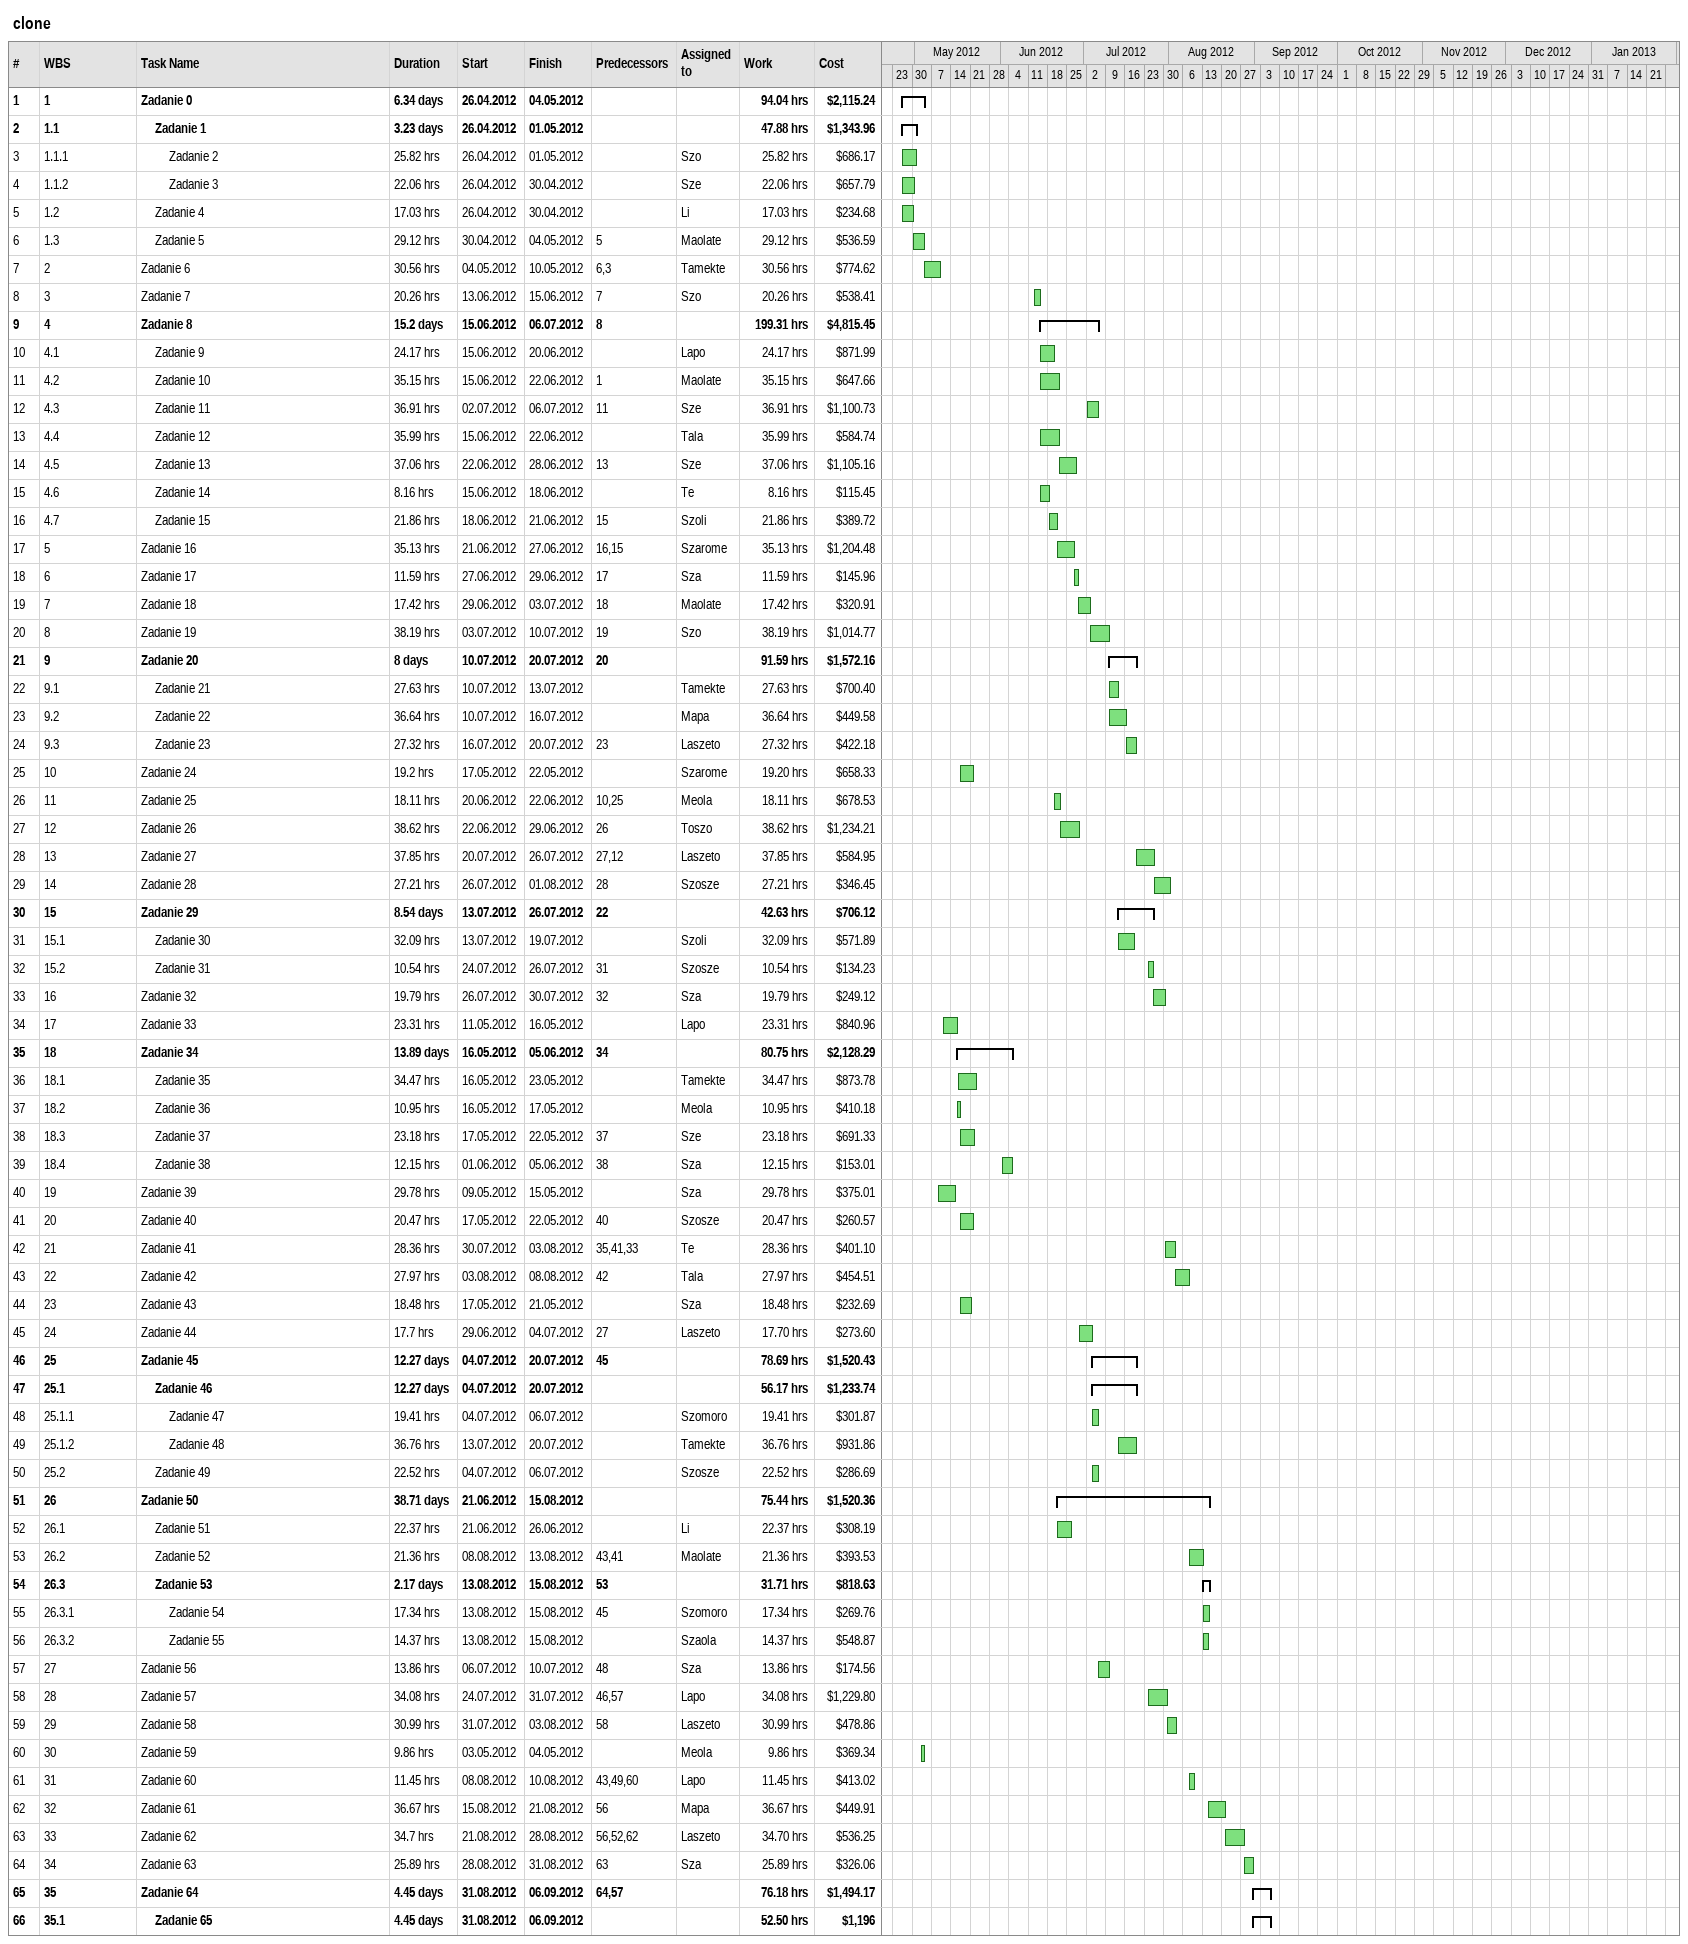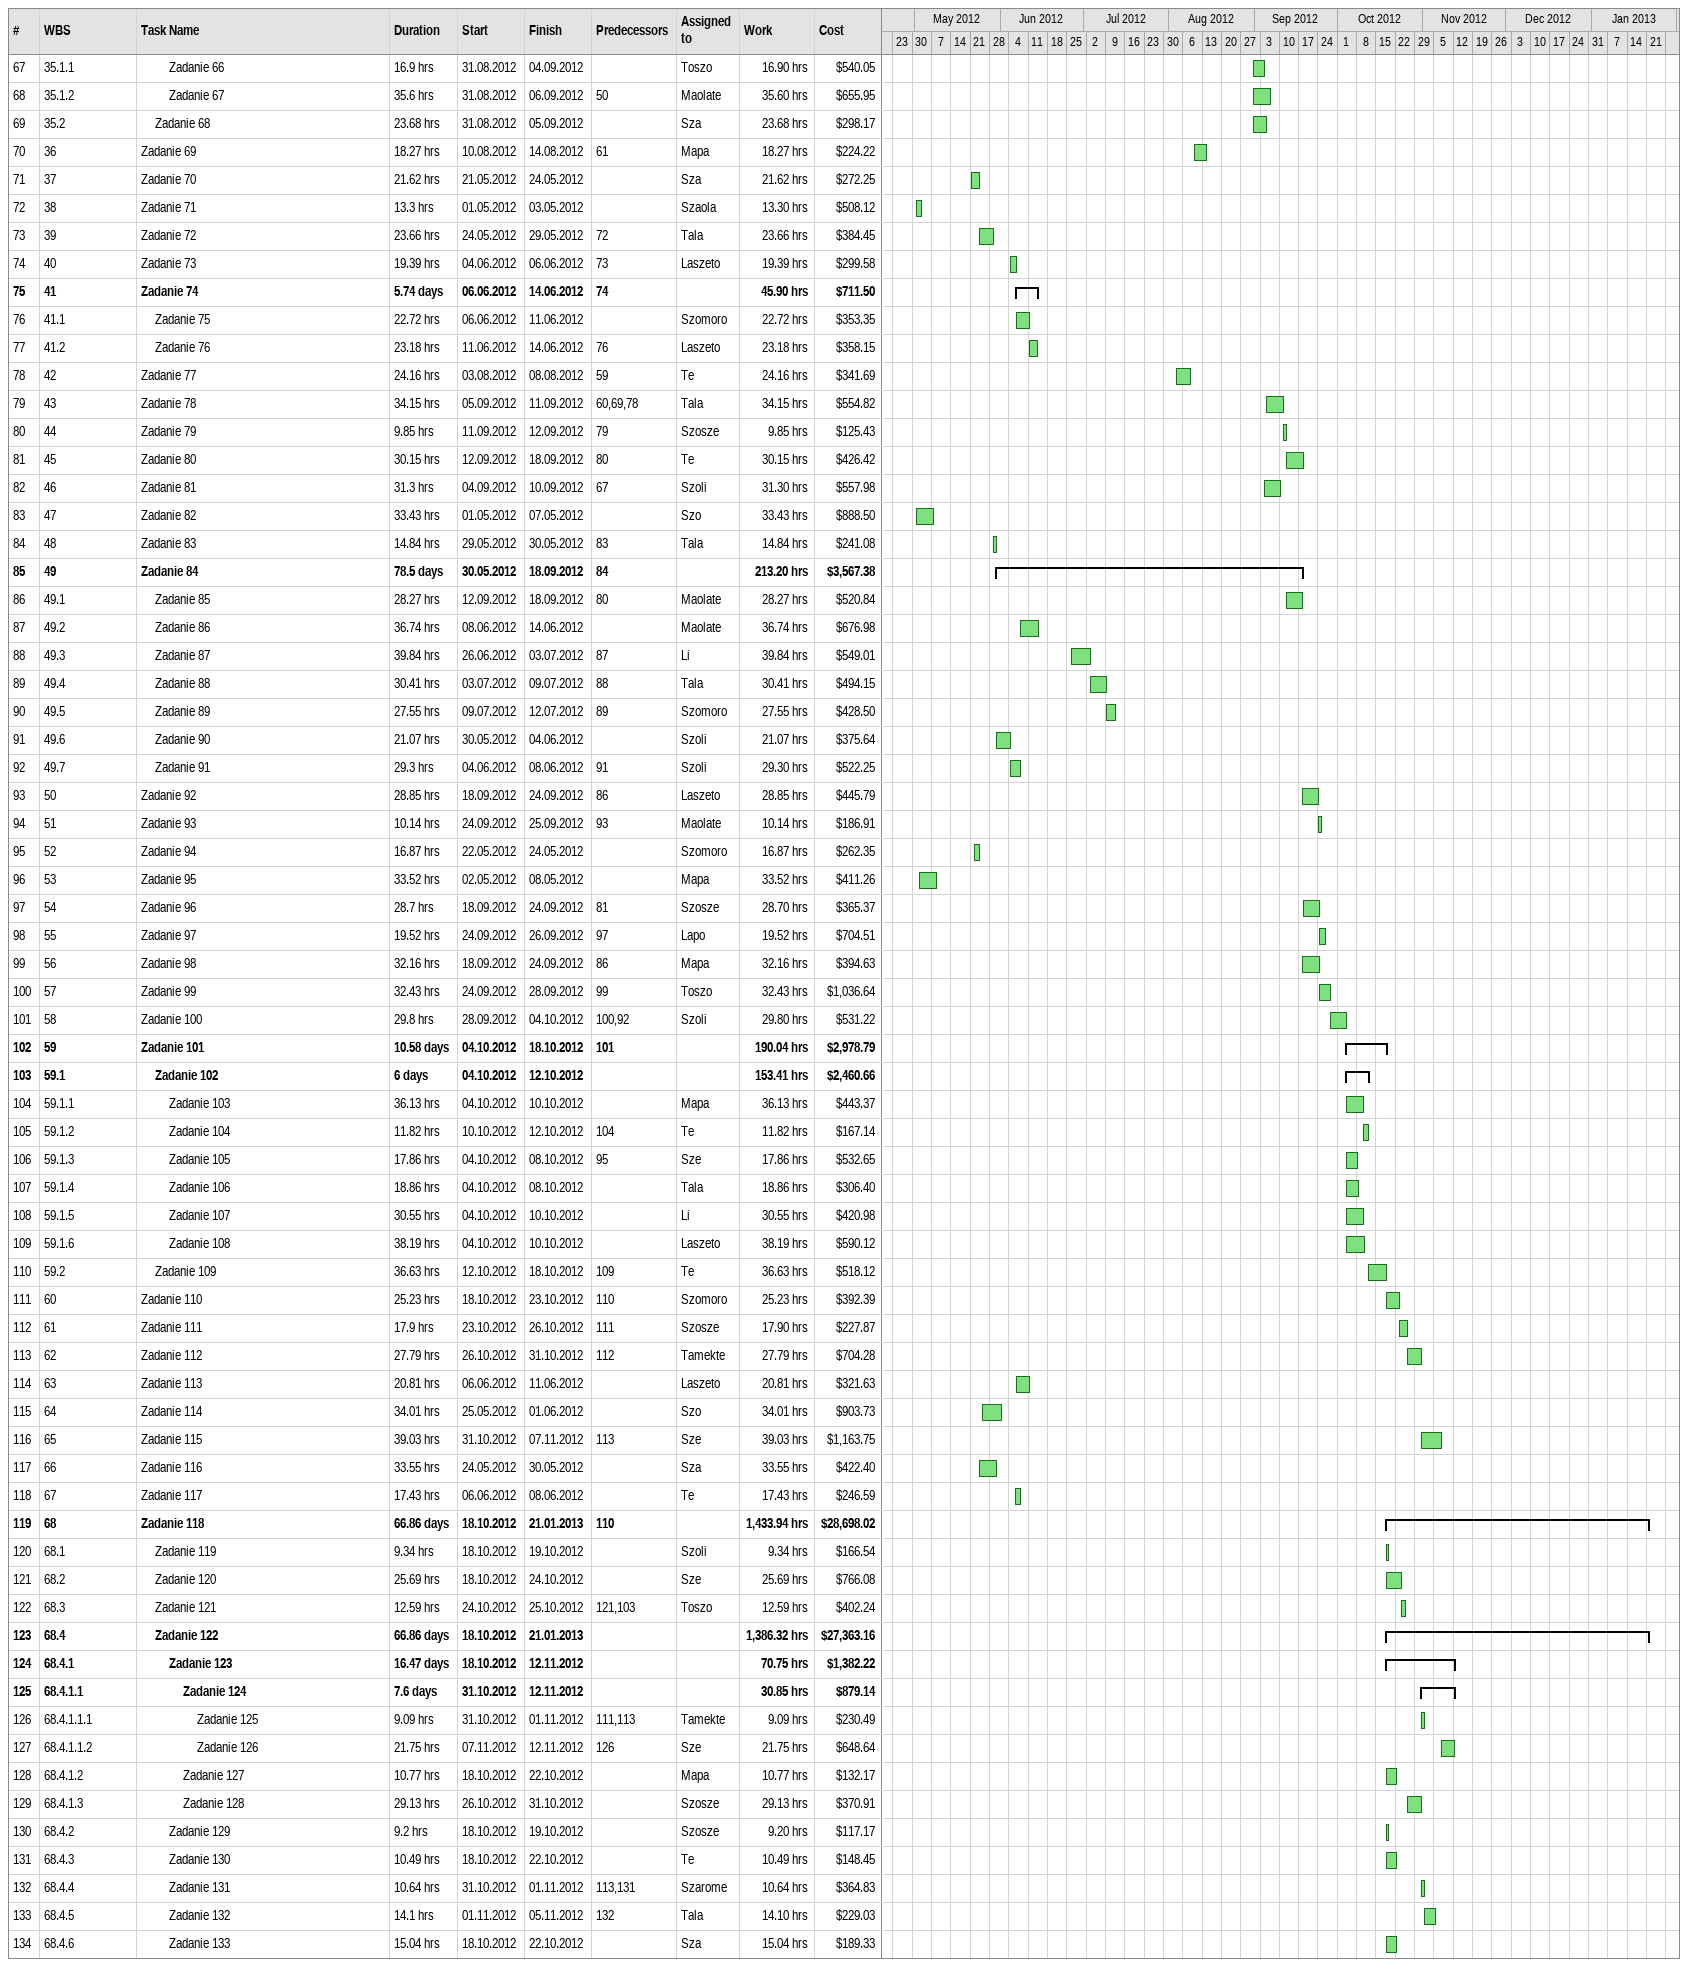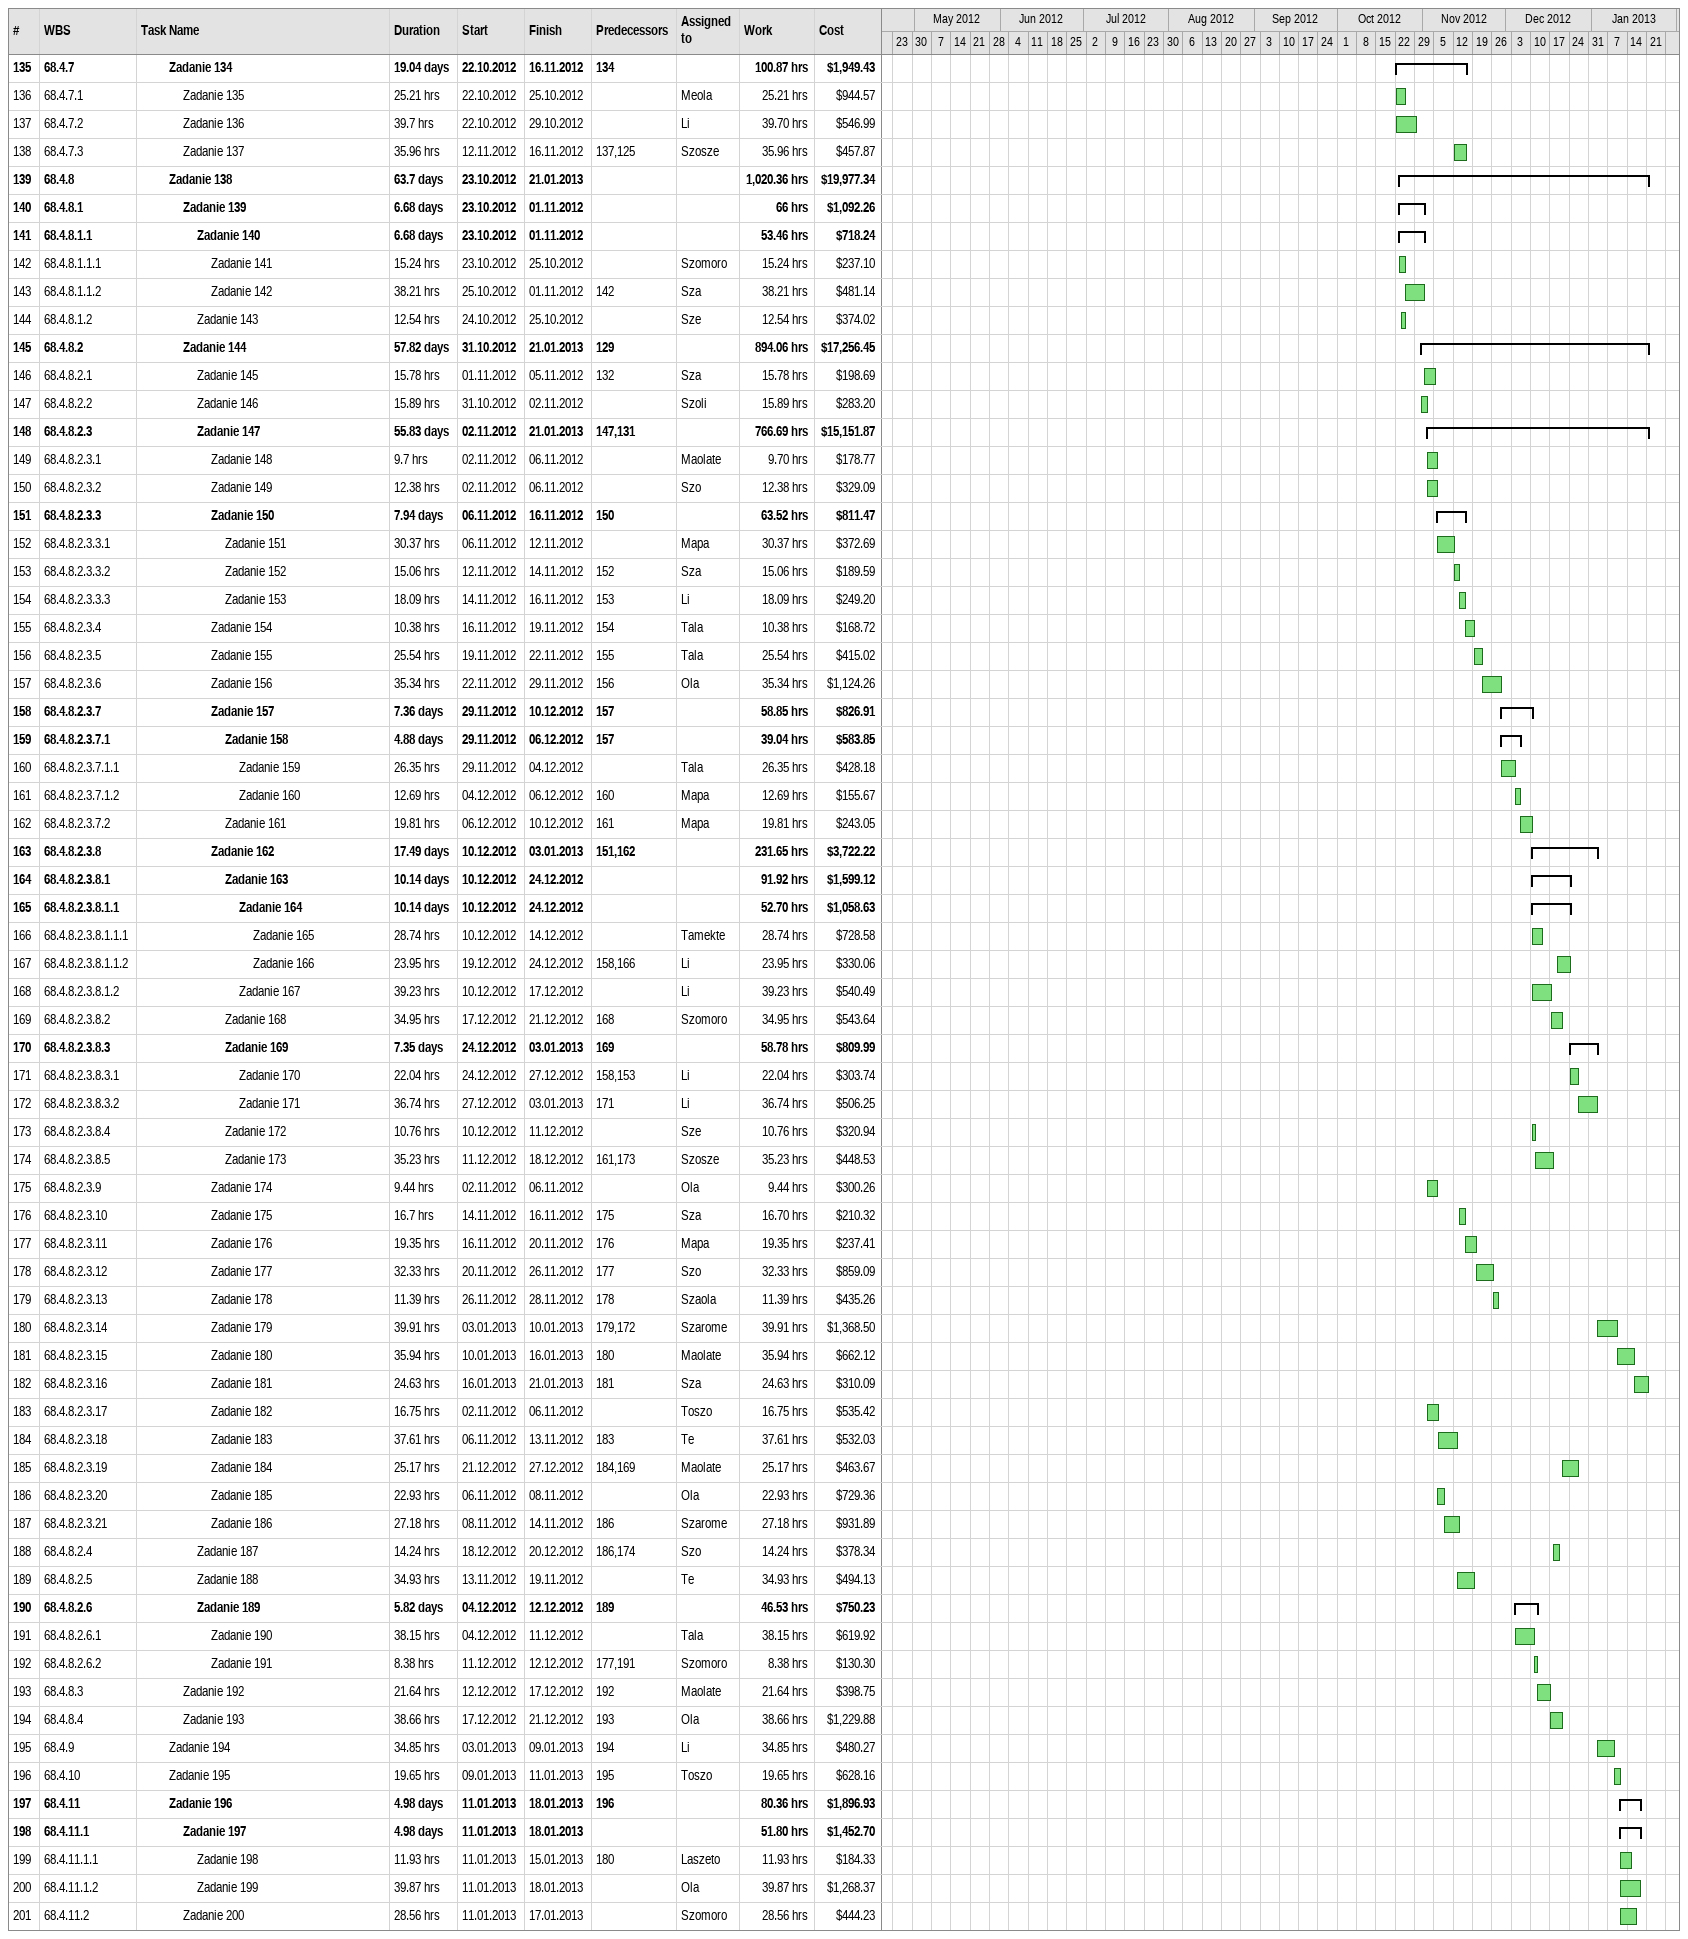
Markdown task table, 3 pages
clone

| ID | WBS | Task | Duration | Start | Finish | Predecessors | Resources | Work (h) | Cost ($) |
|---|---|---|---|---|---|---|---|---|---|
| 1 | 1 | **Zadanie 0** | 6.34d | 2012-04-26 | 2012-05-04 |  |  | 94.04 | 2115.24 |
| 2 | 1.1 | **Zadanie 1** | 3.23d | 2012-04-26 | 2012-05-01 |  |  | 47.88 | 1343.96 |
| 3 | 1.1.1 | Zadanie 2 | 25.82h | 2012-04-26 | 2012-05-01 |  | Szo | 25.82 | 686.17 |
| 4 | 1.1.2 | Zadanie 3 | 22.06h | 2012-04-26 | 2012-04-30 |  | Sze | 22.06 | 657.79 |
| 5 | 1.2 | Zadanie 4 | 17.03h | 2012-04-26 | 2012-04-30 |  | Li | 17.03 | 234.68 |
| 6 | 1.3 | Zadanie 5 | 29.12h | 2012-04-30 | 2012-05-04 | 5 | Maolate | 29.12 | 536.59 |
| 7 | 2 | Zadanie 6 | 30.56h | 2012-05-04 | 2012-05-10 | 6, 3 | Tamekte | 30.56 | 774.62 |
| 8 | 3 | Zadanie 7 | 20.26h | 2012-06-13 | 2012-06-15 | 7 | Szo | 20.26 | 538.41 |
| 9 | 4 | **Zadanie 8** | 15.2d | 2012-06-15 | 2012-07-06 | 8 |  | 199.31 | 4815.45 |
| 10 | 4.1 | Zadanie 9 | 24.17h | 2012-06-15 | 2012-06-20 |  | Lapo | 24.17 | 871.99 |
| 11 | 4.2 | Zadanie 10 | 35.15h | 2012-06-15 | 2012-06-22 | 1 | Maolate | 35.15 | 647.66 |
| 12 | 4.3 | Zadanie 11 | 36.91h | 2012-07-02 | 2012-07-06 | 11 | Sze | 36.91 | 1100.73 |
| 13 | 4.4 | Zadanie 12 | 35.99h | 2012-06-15 | 2012-06-22 |  | Tala | 35.99 | 584.74 |
| 14 | 4.5 | Zadanie 13 | 37.06h | 2012-06-22 | 2012-06-28 | 13 | Sze | 37.06 | 1105.16 |
| 15 | 4.6 | Zadanie 14 | 8.16h | 2012-06-15 | 2012-06-18 |  | Te | 8.16 | 115.45 |
| 16 | 4.7 | Zadanie 15 | 21.86h | 2012-06-18 | 2012-06-21 | 15 | Szoli | 21.86 | 389.72 |
| 17 | 5 | Zadanie 16 | 35.13h | 2012-06-21 | 2012-06-27 | 16, 15 | Szarome | 35.13 | 1204.48 |
| 18 | 6 | Zadanie 17 | 11.59h | 2012-06-27 | 2012-06-29 | 17 | Sza | 11.59 | 145.96 |
| 19 | 7 | Zadanie 18 | 17.42h | 2012-06-29 | 2012-07-03 | 18 | Maolate | 17.42 | 320.91 |
| 20 | 8 | Zadanie 19 | 38.19h | 2012-07-03 | 2012-07-10 | 19 | Szo | 38.19 | 1014.77 |
| 21 | 9 | **Zadanie 20** | 8d | 2012-07-10 | 2012-07-20 | 20 |  | 91.59 | 1572.16 |
| 22 | 9.1 | Zadanie 21 | 27.63h | 2012-07-10 | 2012-07-13 |  | Tamekte | 27.63 | 700.40 |
| 23 | 9.2 | Zadanie 22 | 36.64h | 2012-07-10 | 2012-07-16 |  | Mapa | 36.64 | 449.58 |
| 24 | 9.3 | Zadanie 23 | 27.32h | 2012-07-16 | 2012-07-20 | 23 | Laszeto | 27.32 | 422.18 |
| 25 | 10 | Zadanie 24 | 19.2h | 2012-05-17 | 2012-05-22 |  | Szarome | 19.20 | 658.33 |
| 26 | 11 | Zadanie 25 | 18.11h | 2012-06-20 | 2012-06-22 | 10, 25 | Meola | 18.11 | 678.53 |
| 27 | 12 | Zadanie 26 | 38.62h | 2012-06-22 | 2012-06-29 | 26 | Toszo | 38.62 | 1234.21 |
| 28 | 13 | Zadanie 27 | 37.85h | 2012-07-20 | 2012-07-26 | 27, 12 | Laszeto | 37.85 | 584.95 |
| 29 | 14 | Zadanie 28 | 27.21h | 2012-07-26 | 2012-08-01 | 28 | Szosze | 27.21 | 346.45 |
| 30 | 15 | **Zadanie 29** | 8.54d | 2012-07-13 | 2012-07-26 | 22 |  | 42.63 | 706.12 |
| 31 | 15.1 | Zadanie 30 | 32.09h | 2012-07-13 | 2012-07-19 |  | Szoli | 32.09 | 571.89 |
| 32 | 15.2 | Zadanie 31 | 10.54h | 2012-07-24 | 2012-07-26 | 31 | Szosze | 10.54 | 134.23 |
| 33 | 16 | Zadanie 32 | 19.79h | 2012-07-26 | 2012-07-30 | 32 | Sza | 19.79 | 249.12 |
| 34 | 17 | Zadanie 33 | 23.31h | 2012-05-11 | 2012-05-16 |  | Lapo | 23.31 | 840.96 |
| 35 | 18 | **Zadanie 34** | 13.89d | 2012-05-16 | 2012-06-05 | 34 |  | 80.75 | 2128.29 |
| 36 | 18.1 | Zadanie 35 | 34.47h | 2012-05-16 | 2012-05-23 |  | Tamekte | 34.47 | 873.78 |
| 37 | 18.2 | Zadanie 36 | 10.95h | 2012-05-16 | 2012-05-17 |  | Meola | 10.95 | 410.18 |
| 38 | 18.3 | Zadanie 37 | 23.18h | 2012-05-17 | 2012-05-22 | 37 | Sze | 23.18 | 691.33 |
| 39 | 18.4 | Zadanie 38 | 12.15h | 2012-06-01 | 2012-06-05 | 38 | Sza | 12.15 | 153.01 |
| 40 | 19 | Zadanie 39 | 29.78h | 2012-05-09 | 2012-05-15 |  | Sza | 29.78 | 375.01 |
| 41 | 20 | Zadanie 40 | 20.47h | 2012-05-17 | 2012-05-22 | 40 | Szosze | 20.47 | 260.57 |
| 42 | 21 | Zadanie 41 | 28.36h | 2012-07-30 | 2012-08-03 | 35, 41, 33 | Te | 28.36 | 401.10 |
| 43 | 22 | Zadanie 42 | 27.97h | 2012-08-03 | 2012-08-08 | 42 | Tala | 27.97 | 454.51 |
| 44 | 23 | Zadanie 43 | 18.48h | 2012-05-17 | 2012-05-21 |  | Sza | 18.48 | 232.69 |
| 45 | 24 | Zadanie 44 | 17.7h | 2012-06-29 | 2012-07-04 | 27 | Laszeto | 17.70 | 273.60 |
| 46 | 25 | **Zadanie 45** | 12.27d | 2012-07-04 | 2012-07-20 | 45 |  | 78.69 | 1520.43 |
| 47 | 25.1 | **Zadanie 46** | 12.27d | 2012-07-04 | 2012-07-20 |  |  | 56.17 | 1233.74 |
| 48 | 25.1.1 | Zadanie 47 | 19.41h | 2012-07-04 | 2012-07-06 |  | Szomoro | 19.41 | 301.87 |
| 49 | 25.1.2 | Zadanie 48 | 36.76h | 2012-07-13 | 2012-07-20 |  | Tamekte | 36.76 | 931.86 |
| 50 | 25.2 | Zadanie 49 | 22.52h | 2012-07-04 | 2012-07-06 |  | Szosze | 22.52 | 286.69 |
| 51 | 26 | **Zadanie 50** | 38.71d | 2012-06-21 | 2012-08-15 |  |  | 75.44 | 1520.36 |
| 52 | 26.1 | Zadanie 51 | 22.37h | 2012-06-21 | 2012-06-26 |  | Li | 22.37 | 308.19 |
| 53 | 26.2 | Zadanie 52 | 21.36h | 2012-08-08 | 2012-08-13 | 43, 41 | Maolate | 21.36 | 393.53 |
| 54 | 26.3 | **Zadanie 53** | 2.17d | 2012-08-13 | 2012-08-15 | 53 |  | 31.71 | 818.63 |
| 55 | 26.3.1 | Zadanie 54 | 17.34h | 2012-08-13 | 2012-08-15 | 45 | Szomoro | 17.34 | 269.76 |
| 56 | 26.3.2 | Zadanie 55 | 14.37h | 2012-08-13 | 2012-08-15 |  | Szaola | 14.37 | 548.87 |
| 57 | 27 | Zadanie 56 | 13.86h | 2012-07-06 | 2012-07-10 | 48 | Sza | 13.86 | 174.56 |
| 58 | 28 | Zadanie 57 | 34.08h | 2012-07-24 | 2012-07-31 | 46, 57 | Lapo | 34.08 | 1229.80 |
| 59 | 29 | Zadanie 58 | 30.99h | 2012-07-31 | 2012-08-03 | 58 | Laszeto | 30.99 | 478.86 |
| 60 | 30 | Zadanie 59 | 9.86h | 2012-05-03 | 2012-05-04 |  | Meola | 9.86 | 369.34 |
| 61 | 31 | Zadanie 60 | 11.45h | 2012-08-08 | 2012-08-10 | 43, 49, 60 | Lapo | 11.45 | 413.02 |
| 62 | 32 | Zadanie 61 | 36.67h | 2012-08-15 | 2012-08-21 | 56 | Mapa | 36.67 | 449.91 |
| 63 | 33 | Zadanie 62 | 34.7h | 2012-08-21 | 2012-08-28 | 56, 52, 62 | Laszeto | 34.70 | 536.25 |
| 64 | 34 | Zadanie 63 | 25.89h | 2012-08-28 | 2012-08-31 | 63 | Sza | 25.89 | 326.06 |
| 65 | 35 | **Zadanie 64** | 4.45d | 2012-08-31 | 2012-09-06 | 64, 57 |  | 76.18 | 1494.17 |
| 66 | 35.1 | **Zadanie 65** | 4.45d | 2012-08-31 | 2012-09-06 |  |  | 52.50 | 1196 |
| 67 | 35.1.1 | Zadanie 66 | 16.9h | 2012-08-31 | 2012-09-04 |  | Toszo | 16.90 | 540.05 |
| 68 | 35.1.2 | Zadanie 67 | 35.6h | 2012-08-31 | 2012-09-06 | 50 | Maolate | 35.60 | 655.95 |
| 69 | 35.2 | Zadanie 68 | 23.68h | 2012-08-31 | 2012-09-05 |  | Sza | 23.68 | 298.17 |
| 70 | 36 | Zadanie 69 | 18.27h | 2012-08-10 | 2012-08-14 | 61 | Mapa | 18.27 | 224.22 |
| 71 | 37 | Zadanie 70 | 21.62h | 2012-05-21 | 2012-05-24 |  | Sza | 21.62 | 272.25 |
| 72 | 38 | Zadanie 71 | 13.3h | 2012-05-01 | 2012-05-03 |  | Szaola | 13.30 | 508.12 |
| 73 | 39 | Zadanie 72 | 23.66h | 2012-05-24 | 2012-05-29 | 72 | Tala | 23.66 | 384.45 |
| 74 | 40 | Zadanie 73 | 19.39h | 2012-06-04 | 2012-06-06 | 73 | Laszeto | 19.39 | 299.58 |
| 75 | 41 | **Zadanie 74** | 5.74d | 2012-06-06 | 2012-06-14 | 74 |  | 45.90 | 711.50 |
| 76 | 41.1 | Zadanie 75 | 22.72h | 2012-06-06 | 2012-06-11 |  | Szomoro | 22.72 | 353.35 |
| 77 | 41.2 | Zadanie 76 | 23.18h | 2012-06-11 | 2012-06-14 | 76 | Laszeto | 23.18 | 358.15 |
| 78 | 42 | Zadanie 77 | 24.16h | 2012-08-03 | 2012-08-08 | 59 | Te | 24.16 | 341.69 |
| 79 | 43 | Zadanie 78 | 34.15h | 2012-09-05 | 2012-09-11 | 60, 69, 78 | Tala | 34.15 | 554.82 |
| 80 | 44 | Zadanie 79 | 9.85h | 2012-09-11 | 2012-09-12 | 79 | Szosze | 9.85 | 125.43 |
| 81 | 45 | Zadanie 80 | 30.15h | 2012-09-12 | 2012-09-18 | 80 | Te | 30.15 | 426.42 |
| 82 | 46 | Zadanie 81 | 31.3h | 2012-09-04 | 2012-09-10 | 67 | Szoli | 31.30 | 557.98 |
| 83 | 47 | Zadanie 82 | 33.43h | 2012-05-01 | 2012-05-07 |  | Szo | 33.43 | 888.50 |
| 84 | 48 | Zadanie 83 | 14.84h | 2012-05-29 | 2012-05-30 | 83 | Tala | 14.84 | 241.08 |
| 85 | 49 | **Zadanie 84** | 78.5d | 2012-05-30 | 2012-09-18 | 84 |  | 213.20 | 3567.38 |
| 86 | 49.1 | Zadanie 85 | 28.27h | 2012-09-12 | 2012-09-18 | 80 | Maolate | 28.27 | 520.84 |
| 87 | 49.2 | Zadanie 86 | 36.74h | 2012-06-08 | 2012-06-14 |  | Maolate | 36.74 | 676.98 |
| 88 | 49.3 | Zadanie 87 | 39.84h | 2012-06-26 | 2012-07-03 | 87 | Li | 39.84 | 549.01 |
| 89 | 49.4 | Zadanie 88 | 30.41h | 2012-07-03 | 2012-07-09 | 88 | Tala | 30.41 | 494.15 |
| 90 | 49.5 | Zadanie 89 | 27.55h | 2012-07-09 | 2012-07-12 | 89 | Szomoro | 27.55 | 428.50 |
| 91 | 49.6 | Zadanie 90 | 21.07h | 2012-05-30 | 2012-06-04 |  | Szoli | 21.07 | 375.64 |
| 92 | 49.7 | Zadanie 91 | 29.3h | 2012-06-04 | 2012-06-08 | 91 | Szoli | 29.30 | 522.25 |
| 93 | 50 | Zadanie 92 | 28.85h | 2012-09-18 | 2012-09-24 | 86 | Laszeto | 28.85 | 445.79 |
| 94 | 51 | Zadanie 93 | 10.14h | 2012-09-24 | 2012-09-25 | 93 | Maolate | 10.14 | 186.91 |
| 95 | 52 | Zadanie 94 | 16.87h | 2012-05-22 | 2012-05-24 |  | Szomoro | 16.87 | 262.35 |
| 96 | 53 | Zadanie 95 | 33.52h | 2012-05-02 | 2012-05-08 |  | Mapa | 33.52 | 411.26 |
| 97 | 54 | Zadanie 96 | 28.7h | 2012-09-18 | 2012-09-24 | 81 | Szosze | 28.70 | 365.37 |
| 98 | 55 | Zadanie 97 | 19.52h | 2012-09-24 | 2012-09-26 | 97 | Lapo | 19.52 | 704.51 |
| 99 | 56 | Zadanie 98 | 32.16h | 2012-09-18 | 2012-09-24 | 86 | Mapa | 32.16 | 394.63 |
| 100 | 57 | Zadanie 99 | 32.43h | 2012-09-24 | 2012-09-28 | 99 | Toszo | 32.43 | 1036.64 |
| 101 | 58 | Zadanie 100 | 29.8h | 2012-09-28 | 2012-10-04 | 100, 92 | Szoli | 29.80 | 531.22 |
| 102 | 59 | **Zadanie 101** | 10.58d | 2012-10-04 | 2012-10-18 | 101 |  | 190.04 | 2978.79 |
| 103 | 59.1 | **Zadanie 102** | 6d | 2012-10-04 | 2012-10-12 |  |  | 153.41 | 2460.66 |
| 104 | 59.1.1 | Zadanie 103 | 36.13h | 2012-10-04 | 2012-10-10 |  | Mapa | 36.13 | 443.37 |
| 105 | 59.1.2 | Zadanie 104 | 11.82h | 2012-10-10 | 2012-10-12 | 104 | Te | 11.82 | 167.14 |
| 106 | 59.1.3 | Zadanie 105 | 17.86h | 2012-10-04 | 2012-10-08 | 95 | Sze | 17.86 | 532.65 |
| 107 | 59.1.4 | Zadanie 106 | 18.86h | 2012-10-04 | 2012-10-08 |  | Tala | 18.86 | 306.40 |
| 108 | 59.1.5 | Zadanie 107 | 30.55h | 2012-10-04 | 2012-10-10 |  | Li | 30.55 | 420.98 |
| 109 | 59.1.6 | Zadanie 108 | 38.19h | 2012-10-04 | 2012-10-10 |  | Laszeto | 38.19 | 590.12 |
| 110 | 59.2 | Zadanie 109 | 36.63h | 2012-10-12 | 2012-10-18 | 109 | Te | 36.63 | 518.12 |
| 111 | 60 | Zadanie 110 | 25.23h | 2012-10-18 | 2012-10-23 | 110 | Szomoro | 25.23 | 392.39 |
| 112 | 61 | Zadanie 111 | 17.9h | 2012-10-23 | 2012-10-26 | 111 | Szosze | 17.90 | 227.87 |
| 113 | 62 | Zadanie 112 | 27.79h | 2012-10-26 | 2012-10-31 | 112 | Tamekte | 27.79 | 704.28 |
| 114 | 63 | Zadanie 113 | 20.81h | 2012-06-06 | 2012-06-11 |  | Laszeto | 20.81 | 321.63 |
| 115 | 64 | Zadanie 114 | 34.01h | 2012-05-25 | 2012-06-01 |  | Szo | 34.01 | 903.73 |
| 116 | 65 | Zadanie 115 | 39.03h | 2012-10-31 | 2012-11-07 | 113 | Sze | 39.03 | 1163.75 |
| 117 | 66 | Zadanie 116 | 33.55h | 2012-05-24 | 2012-05-30 |  | Sza | 33.55 | 422.40 |
| 118 | 67 | Zadanie 117 | 17.43h | 2012-06-06 | 2012-06-08 |  | Te | 17.43 | 246.59 |
| 119 | 68 | **Zadanie 118** | 66.86d | 2012-10-18 | 2013-01-21 | 110 |  | 1433.94 | 28698.02 |
| 120 | 68.1 | Zadanie 119 | 9.34h | 2012-10-18 | 2012-10-19 |  | Szoli | 9.34 | 166.54 |
| 121 | 68.2 | Zadanie 120 | 25.69h | 2012-10-18 | 2012-10-24 |  | Sze | 25.69 | 766.08 |
| 122 | 68.3 | Zadanie 121 | 12.59h | 2012-10-24 | 2012-10-25 | 121, 103 | Toszo | 12.59 | 402.24 |
| 123 | 68.4 | **Zadanie 122** | 66.86d | 2012-10-18 | 2013-01-21 |  |  | 1386.32 | 27363.16 |
| 124 | 68.4.1 | **Zadanie 123** | 16.47d | 2012-10-18 | 2012-11-12 |  |  | 70.75 | 1382.22 |
| 125 | 68.4.1.1 | **Zadanie 124** | 7.6d | 2012-10-31 | 2012-11-12 |  |  | 30.85 | 879.14 |
| 126 | 68.4.1.1.1 | Zadanie 125 | 9.09h | 2012-10-31 | 2012-11-01 | 111, 113 | Tamekte | 9.09 | 230.49 |
| 127 | 68.4.1.1.2 | Zadanie 126 | 21.75h | 2012-11-07 | 2012-11-12 | 126 | Sze | 21.75 | 648.64 |
| 128 | 68.4.1.2 | Zadanie 127 | 10.77h | 2012-10-18 | 2012-10-22 |  | Mapa | 10.77 | 132.17 |
| 129 | 68.4.1.3 | Zadanie 128 | 29.13h | 2012-10-26 | 2012-10-31 |  | Szosze | 29.13 | 370.91 |
| 130 | 68.4.2 | Zadanie 129 | 9.2h | 2012-10-18 | 2012-10-19 |  | Szosze | 9.20 | 117.17 |
| 131 | 68.4.3 | Zadanie 130 | 10.49h | 2012-10-18 | 2012-10-22 |  | Te | 10.49 | 148.45 |
| 132 | 68.4.4 | Zadanie 131 | 10.64h | 2012-10-31 | 2012-11-01 | 113, 131 | Szarome | 10.64 | 364.83 |
| 133 | 68.4.5 | Zadanie 132 | 14.1h | 2012-11-01 | 2012-11-05 | 132 | Tala | 14.10 | 229.03 |
| 134 | 68.4.6 | Zadanie 133 | 15.04h | 2012-10-18 | 2012-10-22 |  | Sza | 15.04 | 189.33 |
| 135 | 68.4.7 | **Zadanie 134** | 19.04d | 2012-10-22 | 2012-11-16 | 134 |  | 100.87 | 1949.43 |
| 136 | 68.4.7.1 | Zadanie 135 | 25.21h | 2012-10-22 | 2012-10-25 |  | Meola | 25.21 | 944.57 |
| 137 | 68.4.7.2 | Zadanie 136 | 39.7h | 2012-10-22 | 2012-10-29 |  | Li | 39.70 | 546.99 |
| 138 | 68.4.7.3 | Zadanie 137 | 35.96h | 2012-11-12 | 2012-11-16 | 137, 125 | Szosze | 35.96 | 457.87 |
| 139 | 68.4.8 | **Zadanie 138** | 63.7d | 2012-10-23 | 2013-01-21 |  |  | 1020.36 | 19977.34 |
| 140 | 68.4.8.1 | **Zadanie 139** | 6.68d | 2012-10-23 | 2012-11-01 |  |  | 66 | 1092.26 |
| 141 | 68.4.8.1.1 | **Zadanie 140** | 6.68d | 2012-10-23 | 2012-11-01 |  |  | 53.46 | 718.24 |
| 142 | 68.4.8.1.1.1 | Zadanie 141 | 15.24h | 2012-10-23 | 2012-10-25 |  | Szomoro | 15.24 | 237.10 |
| 143 | 68.4.8.1.1.2 | Zadanie 142 | 38.21h | 2012-10-25 | 2012-11-01 | 142 | Sza | 38.21 | 481.14 |
| 144 | 68.4.8.1.2 | Zadanie 143 | 12.54h | 2012-10-24 | 2012-10-25 |  | Sze | 12.54 | 374.02 |
| 145 | 68.4.8.2 | **Zadanie 144** | 57.82d | 2012-10-31 | 2013-01-21 | 129 |  | 894.06 | 17256.45 |
| 146 | 68.4.8.2.1 | Zadanie 145 | 15.78h | 2012-11-01 | 2012-11-05 | 132 | Sza | 15.78 | 198.69 |
| 147 | 68.4.8.2.2 | Zadanie 146 | 15.89h | 2012-10-31 | 2012-11-02 |  | Szoli | 15.89 | 283.20 |
| 148 | 68.4.8.2.3 | **Zadanie 147** | 55.83d | 2012-11-02 | 2013-01-21 | 147, 131 |  | 766.69 | 15151.87 |
| 149 | 68.4.8.2.3.1 | Zadanie 148 | 9.7h | 2012-11-02 | 2012-11-06 |  | Maolate | 9.70 | 178.77 |
| 150 | 68.4.8.2.3.2 | Zadanie 149 | 12.38h | 2012-11-02 | 2012-11-06 |  | Szo | 12.38 | 329.09 |
| 151 | 68.4.8.2.3.3 | **Zadanie 150** | 7.94d | 2012-11-06 | 2012-11-16 | 150 |  | 63.52 | 811.47 |
| 152 | 68.4.8.2.3.3.1 | Zadanie 151 | 30.37h | 2012-11-06 | 2012-11-12 |  | Mapa | 30.37 | 372.69 |
| 153 | 68.4.8.2.3.3.2 | Zadanie 152 | 15.06h | 2012-11-12 | 2012-11-14 | 152 | Sza | 15.06 | 189.59 |
| 154 | 68.4.8.2.3.3.3 | Zadanie 153 | 18.09h | 2012-11-14 | 2012-11-16 | 153 | Li | 18.09 | 249.20 |
| 155 | 68.4.8.2.3.4 | Zadanie 154 | 10.38h | 2012-11-16 | 2012-11-19 | 154 | Tala | 10.38 | 168.72 |
| 156 | 68.4.8.2.3.5 | Zadanie 155 | 25.54h | 2012-11-19 | 2012-11-22 | 155 | Tala | 25.54 | 415.02 |
| 157 | 68.4.8.2.3.6 | Zadanie 156 | 35.34h | 2012-11-22 | 2012-11-29 | 156 | Ola | 35.34 | 1124.26 |
| 158 | 68.4.8.2.3.7 | **Zadanie 157** | 7.36d | 2012-11-29 | 2012-12-10 | 157 |  | 58.85 | 826.91 |
| 159 | 68.4.8.2.3.7.1 | **Zadanie 158** | 4.88d | 2012-11-29 | 2012-12-06 | 157 |  | 39.04 | 583.85 |
| 160 | 68.4.8.2.3.7.1.1 | Zadanie 159 | 26.35h | 2012-11-29 | 2012-12-04 |  | Tala | 26.35 | 428.18 |
| 161 | 68.4.8.2.3.7.1.2 | Zadanie 160 | 12.69h | 2012-12-04 | 2012-12-06 | 160 | Mapa | 12.69 | 155.67 |
| 162 | 68.4.8.2.3.7.2 | Zadanie 161 | 19.81h | 2012-12-06 | 2012-12-10 | 161 | Mapa | 19.81 | 243.05 |
| 163 | 68.4.8.2.3.8 | **Zadanie 162** | 17.49d | 2012-12-10 | 2013-01-03 | 151, 162 |  | 231.65 | 3722.22 |
| 164 | 68.4.8.2.3.8.1 | **Zadanie 163** | 10.14d | 2012-12-10 | 2012-12-24 |  |  | 91.92 | 1599.12 |
| 165 | 68.4.8.2.3.8.1.1 | **Zadanie 164** | 10.14d | 2012-12-10 | 2012-12-24 |  |  | 52.70 | 1058.63 |
| 166 | 68.4.8.2.3.8.1.1.1 | Zadanie 165 | 28.74h | 2012-12-10 | 2012-12-14 |  | Tamekte | 28.74 | 728.58 |
| 167 | 68.4.8.2.3.8.1.1.2 | Zadanie 166 | 23.95h | 2012-12-19 | 2012-12-24 | 158, 166 | Li | 23.95 | 330.06 |
| 168 | 68.4.8.2.3.8.1.2 | Zadanie 167 | 39.23h | 2012-12-10 | 2012-12-17 |  | Li | 39.23 | 540.49 |
| 169 | 68.4.8.2.3.8.2 | Zadanie 168 | 34.95h | 2012-12-17 | 2012-12-21 | 168 | Szomoro | 34.95 | 543.64 |
| 170 | 68.4.8.2.3.8.3 | **Zadanie 169** | 7.35d | 2012-12-24 | 2013-01-03 | 169 |  | 58.78 | 809.99 |
| 171 | 68.4.8.2.3.8.3.1 | Zadanie 170 | 22.04h | 2012-12-24 | 2012-12-27 | 158, 153 | Li | 22.04 | 303.74 |
| 172 | 68.4.8.2.3.8.3.2 | Zadanie 171 | 36.74h | 2012-12-27 | 2013-01-03 | 171 | Li | 36.74 | 506.25 |
| 173 | 68.4.8.2.3.8.4 | Zadanie 172 | 10.76h | 2012-12-10 | 2012-12-11 |  | Sze | 10.76 | 320.94 |
| 174 | 68.4.8.2.3.8.5 | Zadanie 173 | 35.23h | 2012-12-11 | 2012-12-18 | 161, 173 | Szosze | 35.23 | 448.53 |
| 175 | 68.4.8.2.3.9 | Zadanie 174 | 9.44h | 2012-11-02 | 2012-11-06 |  | Ola | 9.44 | 300.26 |
| 176 | 68.4.8.2.3.10 | Zadanie 175 | 16.7h | 2012-11-14 | 2012-11-16 | 175 | Sza | 16.70 | 210.32 |
| 177 | 68.4.8.2.3.11 | Zadanie 176 | 19.35h | 2012-11-16 | 2012-11-20 | 176 | Mapa | 19.35 | 237.41 |
| 178 | 68.4.8.2.3.12 | Zadanie 177 | 32.33h | 2012-11-20 | 2012-11-26 | 177 | Szo | 32.33 | 859.09 |
| 179 | 68.4.8.2.3.13 | Zadanie 178 | 11.39h | 2012-11-26 | 2012-11-28 | 178 | Szaola | 11.39 | 435.26 |
| 180 | 68.4.8.2.3.14 | Zadanie 179 | 39.91h | 2013-01-03 | 2013-01-10 | 179, 172 | Szarome | 39.91 | 1368.50 |
| 181 | 68.4.8.2.3.15 | Zadanie 180 | 35.94h | 2013-01-10 | 2013-01-16 | 180 | Maolate | 35.94 | 662.12 |
| 182 | 68.4.8.2.3.16 | Zadanie 181 | 24.63h | 2013-01-16 | 2013-01-21 | 181 | Sza | 24.63 | 310.09 |
| 183 | 68.4.8.2.3.17 | Zadanie 182 | 16.75h | 2012-11-02 | 2012-11-06 |  | Toszo | 16.75 | 535.42 |
| 184 | 68.4.8.2.3.18 | Zadanie 183 | 37.61h | 2012-11-06 | 2012-11-13 | 183 | Te | 37.61 | 532.03 |
| 185 | 68.4.8.2.3.19 | Zadanie 184 | 25.17h | 2012-12-21 | 2012-12-27 | 184, 169 | Maolate | 25.17 | 463.67 |
| 186 | 68.4.8.2.3.20 | Zadanie 185 | 22.93h | 2012-11-06 | 2012-11-08 |  | Ola | 22.93 | 729.36 |
| 187 | 68.4.8.2.3.21 | Zadanie 186 | 27.18h | 2012-11-08 | 2012-11-14 | 186 | Szarome | 27.18 | 931.89 |
| 188 | 68.4.8.2.4 | Zadanie 187 | 14.24h | 2012-12-18 | 2012-12-20 | 186, 174 | Szo | 14.24 | 378.34 |
| 189 | 68.4.8.2.5 | Zadanie 188 | 34.93h | 2012-11-13 | 2012-11-19 |  | Te | 34.93 | 494.13 |
| 190 | 68.4.8.2.6 | **Zadanie 189** | 5.82d | 2012-12-04 | 2012-12-12 | 189 |  | 46.53 | 750.23 |
| 191 | 68.4.8.2.6.1 | Zadanie 190 | 38.15h | 2012-12-04 | 2012-12-11 |  | Tala | 38.15 | 619.92 |
| 192 | 68.4.8.2.6.2 | Zadanie 191 | 8.38h | 2012-12-11 | 2012-12-12 | 177, 191 | Szomoro | 8.38 | 130.30 |
| 193 | 68.4.8.3 | Zadanie 192 | 21.64h | 2012-12-12 | 2012-12-17 | 192 | Maolate | 21.64 | 398.75 |
| 194 | 68.4.8.4 | Zadanie 193 | 38.66h | 2012-12-17 | 2012-12-21 | 193 | Ola | 38.66 | 1229.88 |
| 195 | 68.4.9 | Zadanie 194 | 34.85h | 2013-01-03 | 2013-01-09 | 194 | Li | 34.85 | 480.27 |
| 196 | 68.4.10 | Zadanie 195 | 19.65h | 2013-01-09 | 2013-01-11 | 195 | Toszo | 19.65 | 628.16 |
| 197 | 68.4.11 | **Zadanie 196** | 4.98d | 2013-01-11 | 2013-01-18 | 196 |  | 80.36 | 1896.93 |
| 198 | 68.4.11.1 | **Zadanie 197** | 4.98d | 2013-01-11 | 2013-01-18 |  |  | 51.80 | 1452.70 |
| 199 | 68.4.11.1.1 | Zadanie 198 | 11.93h | 2013-01-11 | 2013-01-15 | 180 | Laszeto | 11.93 | 184.33 |
| 200 | 68.4.11.1.2 | Zadanie 199 | 39.87h | 2013-01-11 | 2013-01-18 |  | Ola | 39.87 | 1268.37 |
| 201 | 68.4.11.2 | Zadanie 200 | 28.56h | 2013-01-11 | 2013-01-17 |  | Szomoro | 28.56 | 444.23 |
